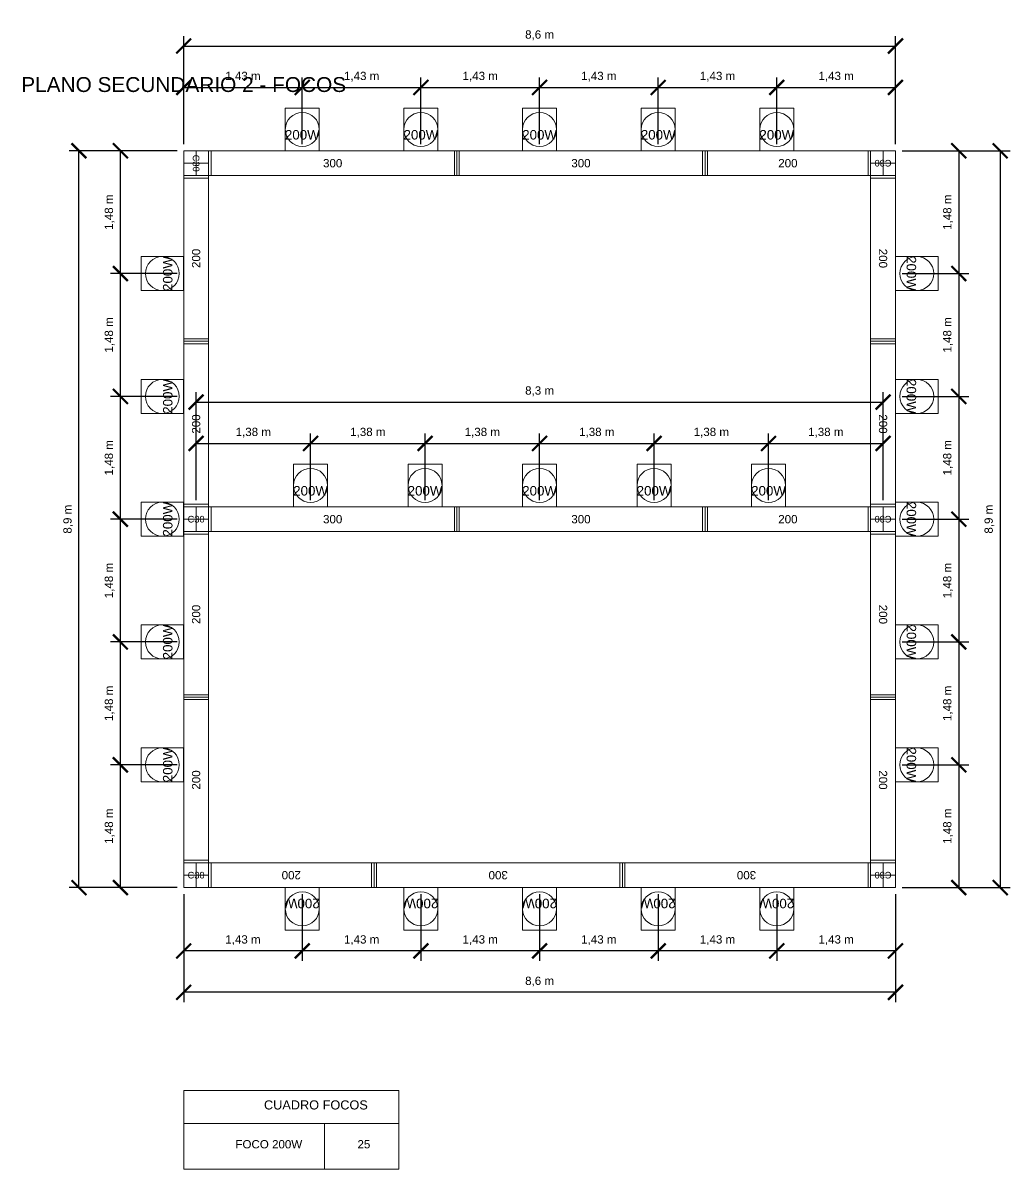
# Model space of a CAD drawing. Header units: metres. Extents: x 1125.8 to 1174.1, y 588 to 603.5.
# Drawn here: x 1150.3 to 1162.22, y 589.68 to 603.53 of the extents above; entities that cross this region are included whole.
import ezdxf
from ezdxf.enums import TextEntityAlignment as Align

# ---------------------------------------------------------------- set-up
doc = ezdxf.new("R2010")
doc.units = ezdxf.units.M
for name, color, linetype, lineweight in [('STD-06-TEXTOS', 7, 'Continuous', 9), ('STD-07-COTAS', 140, 'Continuous', 9), ('STD-12-TABLAS', 252, 'Continuous', 9), ('STD-15-TRUSS', 251, 'Continuous', 18), ('STD-16-FOCOS', 253, 'Continuous', 13)]:
    doc.layers.add(name, color=color, linetype=linetype, lineweight=lineweight)
doc.styles.add('STAND_ARIAL', font='arial.ttf')
doc.dimstyles.new('STAND_COTAS_ELEGANTE', dxfattribs={"dimtxt": 0.1, "dimasz": 0.18, "dimexe": 0.12, "dimexo": 0.08, "dimgap": 0.07, "dimtad": 1, "dimtxsty": 'STAND_ARIAL', "dimblk": 'ARCHTICK', "dimblk1": 'ARCHTICK', "dimblk2": 'ARCHTICK', "dimcen": 1, "dimclrd": 256, "dimclre": 256, "dimclrt": 256, "dimadec": 0, "dimazin": 0, "dimtfac": 1, "dimtmove": 0, "dimatfit": 3, "dimldrblk": 'CLOSED', "dimfxl": 1, "dimarcsym": 0})

# ---------------------------------------------------------------- blocks, each defined once
blk = doc.blocks.new('STAND_CUBO_30')
at = {"layer": 'STD-15-TRUSS'}
for p, q in [((0.15, 0.15), (-0.15, 0.15)), ((-0.15, 0.15), (-0.15, -0.15)), ((0, -0.15), (0, 0.15)), ((0.15, -0.15), (0.15, 0.15)), ((-0.15, 0), (0.15, 0)), ((-0.15, -0.15), (0.15, -0.15))]:
    blk.add_line(p, q, dxfattribs=at)
at = {"layer": 'STD-06-TEXTOS', "style": 'STAND_ARIAL'}
blk.add_text('C30', height=0.08, dxfattribs=at).set_placement((0, 0), align=Align.MIDDLE_CENTER)
blk = doc.blocks.new('STAND_TRUSS_300')
at = {"layer": 'STD-15-TRUSS'}
for p, q in [((3, 0.15), (0, 0.15)), ((0, 0.15), (0, -0.15)), ((0.03, -0.15), (0.03, 0.15)), ((2.97, -0.15), (2.97, 0.15)), ((3, -0.15), (3, 0.15)), ((0, -0.15), (3, -0.15))]:
    blk.add_line(p, q, dxfattribs=at)
at = {"layer": 'STD-06-TEXTOS', "style": 'STAND_ARIAL'}
blk.add_text('300', height=0.1, dxfattribs=at).set_placement((1.5, 0), align=Align.MIDDLE_CENTER)
blk = doc.blocks.new('STAND_TRUSS_200')
at = {"layer": 'STD-15-TRUSS'}
for p, q in [((2, 0.15), (0, 0.15)), ((0, 0.15), (0, -0.15)), ((0.03, -0.15), (0.03, 0.15)), ((1.97, -0.15), (1.97, 0.15)), ((2, -0.15), (2, 0.15)), ((0, -0.15), (2, -0.15))]:
    blk.add_line(p, q, dxfattribs=at)
at = {"layer": 'STD-06-TEXTOS', "style": 'STAND_ARIAL'}
blk.add_text('200', height=0.1, dxfattribs=at).set_placement((1, 0), align=Align.MIDDLE_CENTER)
blk = doc.blocks.new('STAND_FOCO')
at = {"layer": 'STD-16-FOCOS'}
for p, q in [((0.205, 0.2575), (-0.205, 0.2575)), ((-0.205, 0.2575), (-0.205, -0.2575)), ((0.205, -0.2575), (0.205, 0.2575)), ((-0.205, -0.2575), (0.205, -0.2575))]:
    blk.add_line(p, q, dxfattribs=at)
blk.add_circle((0, 0), 0.205, dxfattribs=at)
at = {"layer": 'STD-06-TEXTOS', "style": 'STAND_ARIAL'}
blk.add_attdef('POTENCIA', text='', height=0.115, dxfattribs=at).set_placement((0, -0.065), align=Align.MIDDLE_CENTER)
blk = doc.blocks.new('_ArchTick')
at = {"color": 0, "linetype": 'ByBlock', "const_width": 0.15}
blk.add_lwpolyline([(-0.5, -0.5), (0.5, 0.5)], dxfattribs=at)
blk = doc.blocks.new('*D63')
at = {"layer": 'Defpoints', "color": 0, "transparency": 16777216}
for p in [(1159.405, 593.081), (1160.839, 593.081), (1159.405, 592.316)]:
    blk.add_point(p, dxfattribs=at)
at = {"layer": 'STD-07-COTAS', "linetype": 'ByBlock', "lineweight": -2, "transparency": 16777216}
for p, q in [((1159.405, 593.001), (1159.405, 592.196)), ((1160.839, 593.001), (1160.839, 592.196)), ((1160.839, 592.316), (1159.405, 592.316))]:
    blk.add_line(p, q, dxfattribs=at)
at = {"layer": 'STD-07-COTAS', "lineweight": -2, "transparency": 16777216, "xscale": 0.18, "yscale": 0.18, "zscale": 0.18, "rotation": 180}
blk.add_blockref('_ArchTick', (1159.405, 592.316), dxfattribs=at)
at = {"layer": 'STD-07-COTAS', "lineweight": -2, "transparency": 16777216, "xscale": 0.18, "yscale": 0.18, "zscale": 0.18}
blk.add_blockref('_ArchTick', (1160.839, 592.316), dxfattribs=at)
at = {"layer": 'STD-07-COTAS', "transparency": 16777216, "insert": (1160.122, 592.446), "char_height": 0.1, "attachment_point": 5, "style": 'STAND_ARIAL'}
blk.add_mtext('1,43 m', dxfattribs=at)
blk = doc.blocks.new('_Closed')
at = {"color": 0, "linetype": 'ByBlock', "lineweight": -2}
for p, q in [((-1, 0.167), (0, 0)), ((-1, 0.167), (-1, -0.167)), ((0, 0), (-1, -0.167)), ((0, 0), (-1, 0))]:
    blk.add_line(p, q, dxfattribs=at)
blk = doc.blocks.new('*D64')
at = {"layer": 'Defpoints', "color": 0, "transparency": 16777216}
for p in [(1157.972, 593.081), (1159.405, 593.081), (1157.972, 592.316)]:
    blk.add_point(p, dxfattribs=at)
at = {"layer": 'STD-07-COTAS', "linetype": 'ByBlock', "lineweight": -2, "transparency": 16777216}
for p, q in [((1157.972, 593.001), (1157.972, 592.196)), ((1159.405, 593.001), (1159.405, 592.196)), ((1159.405, 592.316), (1157.972, 592.316))]:
    blk.add_line(p, q, dxfattribs=at)
at = {"layer": 'STD-07-COTAS', "lineweight": -2, "transparency": 16777216, "xscale": 0.18, "yscale": 0.18, "zscale": 0.18, "rotation": 180}
blk.add_blockref('_ArchTick', (1157.972, 592.316), dxfattribs=at)
at = {"layer": 'STD-07-COTAS', "lineweight": -2, "transparency": 16777216, "xscale": 0.18, "yscale": 0.18, "zscale": 0.18}
blk.add_blockref('_ArchTick', (1159.405, 592.316), dxfattribs=at)
at = {"layer": 'STD-07-COTAS', "transparency": 16777216, "insert": (1158.689, 592.446), "char_height": 0.1, "attachment_point": 5, "style": 'STAND_ARIAL'}
blk.add_mtext('1,43 m', dxfattribs=at)
blk = doc.blocks.new('*D65')
at = {"layer": 'Defpoints', "color": 0, "transparency": 16777216}
for p in [(1156.539, 593.081), (1157.972, 593.081), (1156.539, 592.316)]:
    blk.add_point(p, dxfattribs=at)
at = {"layer": 'STD-07-COTAS', "linetype": 'ByBlock', "lineweight": -2, "transparency": 16777216}
for p, q in [((1156.539, 593.001), (1156.539, 592.196)), ((1157.972, 593.001), (1157.972, 592.196)), ((1157.972, 592.316), (1156.539, 592.316))]:
    blk.add_line(p, q, dxfattribs=at)
at = {"layer": 'STD-07-COTAS', "lineweight": -2, "transparency": 16777216, "xscale": 0.18, "yscale": 0.18, "zscale": 0.18, "rotation": 180}
blk.add_blockref('_ArchTick', (1156.539, 592.316), dxfattribs=at)
at = {"layer": 'STD-07-COTAS', "lineweight": -2, "transparency": 16777216, "xscale": 0.18, "yscale": 0.18, "zscale": 0.18}
blk.add_blockref('_ArchTick', (1157.972, 592.316), dxfattribs=at)
at = {"layer": 'STD-07-COTAS', "transparency": 16777216, "insert": (1157.255, 592.446), "char_height": 0.1, "attachment_point": 5, "style": 'STAND_ARIAL'}
blk.add_mtext('1,43 m', dxfattribs=at)
blk = doc.blocks.new('*D66')
at = {"layer": 'Defpoints', "color": 0, "transparency": 16777216}
for p in [(1155.105, 593.081), (1156.539, 593.081), (1155.105, 592.316)]:
    blk.add_point(p, dxfattribs=at)
at = {"layer": 'STD-07-COTAS', "linetype": 'ByBlock', "lineweight": -2, "transparency": 16777216}
for p, q in [((1155.105, 593.001), (1155.105, 592.196)), ((1156.539, 593.001), (1156.539, 592.196)), ((1156.539, 592.316), (1155.105, 592.316))]:
    blk.add_line(p, q, dxfattribs=at)
at = {"layer": 'STD-07-COTAS', "lineweight": -2, "transparency": 16777216, "xscale": 0.18, "yscale": 0.18, "zscale": 0.18, "rotation": 180}
blk.add_blockref('_ArchTick', (1155.105, 592.316), dxfattribs=at)
at = {"layer": 'STD-07-COTAS', "lineweight": -2, "transparency": 16777216, "xscale": 0.18, "yscale": 0.18, "zscale": 0.18}
blk.add_blockref('_ArchTick', (1156.539, 592.316), dxfattribs=at)
at = {"layer": 'STD-07-COTAS', "transparency": 16777216, "insert": (1155.822, 592.446), "char_height": 0.1, "attachment_point": 5, "style": 'STAND_ARIAL'}
blk.add_mtext('1,43 m', dxfattribs=at)
blk = doc.blocks.new('*D67')
at = {"layer": 'Defpoints', "color": 0, "transparency": 16777216}
for p in [(1153.672, 593.081), (1155.105, 593.081), (1153.672, 592.316)]:
    blk.add_point(p, dxfattribs=at)
at = {"layer": 'STD-07-COTAS', "linetype": 'ByBlock', "lineweight": -2, "transparency": 16777216}
for p, q in [((1153.672, 593.001), (1153.672, 592.196)), ((1155.105, 593.001), (1155.105, 592.196)), ((1155.105, 592.316), (1153.672, 592.316))]:
    blk.add_line(p, q, dxfattribs=at)
at = {"layer": 'STD-07-COTAS', "lineweight": -2, "transparency": 16777216, "xscale": 0.18, "yscale": 0.18, "zscale": 0.18, "rotation": 180}
blk.add_blockref('_ArchTick', (1153.672, 592.316), dxfattribs=at)
at = {"layer": 'STD-07-COTAS', "lineweight": -2, "transparency": 16777216, "xscale": 0.18, "yscale": 0.18, "zscale": 0.18}
blk.add_blockref('_ArchTick', (1155.105, 592.316), dxfattribs=at)
at = {"layer": 'STD-07-COTAS', "transparency": 16777216, "insert": (1154.389, 592.446), "char_height": 0.1, "attachment_point": 5, "style": 'STAND_ARIAL'}
blk.add_mtext('1,43 m', dxfattribs=at)
blk = doc.blocks.new('*D68')
at = {"layer": 'Defpoints', "color": 0, "transparency": 16777216}
for p in [(1152.239, 593.081), (1153.672, 593.081), (1152.239, 592.316)]:
    blk.add_point(p, dxfattribs=at)
at = {"layer": 'STD-07-COTAS', "linetype": 'ByBlock', "lineweight": -2, "transparency": 16777216}
for p, q in [((1152.239, 593.001), (1152.239, 592.196)), ((1153.672, 593.001), (1153.672, 592.196)), ((1153.672, 592.316), (1152.239, 592.316))]:
    blk.add_line(p, q, dxfattribs=at)
at = {"layer": 'STD-07-COTAS', "lineweight": -2, "transparency": 16777216, "xscale": 0.18, "yscale": 0.18, "zscale": 0.18, "rotation": 180}
blk.add_blockref('_ArchTick', (1152.239, 592.316), dxfattribs=at)
at = {"layer": 'STD-07-COTAS', "lineweight": -2, "transparency": 16777216, "xscale": 0.18, "yscale": 0.18, "zscale": 0.18}
blk.add_blockref('_ArchTick', (1153.672, 592.316), dxfattribs=at)
at = {"layer": 'STD-07-COTAS', "transparency": 16777216, "insert": (1152.955, 592.446), "char_height": 0.1, "attachment_point": 5, "style": 'STAND_ARIAL'}
blk.add_mtext('1,43 m', dxfattribs=at)
blk = doc.blocks.new('*D69')
at = {"layer": 'Defpoints', "color": 0, "transparency": 16777216}
for p in [(1152.239, 593.081), (1160.839, 593.081), (1152.239, 591.816)]:
    blk.add_point(p, dxfattribs=at)
at = {"layer": 'STD-07-COTAS', "linetype": 'ByBlock', "lineweight": -2, "transparency": 16777216}
for p, q in [((1152.239, 593.001), (1152.239, 591.696)), ((1160.839, 593.001), (1160.839, 591.696)), ((1160.839, 591.816), (1152.239, 591.816))]:
    blk.add_line(p, q, dxfattribs=at)
at = {"layer": 'STD-07-COTAS', "lineweight": -2, "transparency": 16777216, "xscale": 0.18, "yscale": 0.18, "zscale": 0.18, "rotation": 180}
blk.add_blockref('_ArchTick', (1152.239, 591.816), dxfattribs=at)
at = {"layer": 'STD-07-COTAS', "lineweight": -2, "transparency": 16777216, "xscale": 0.18, "yscale": 0.18, "zscale": 0.18}
blk.add_blockref('_ArchTick', (1160.839, 591.816), dxfattribs=at)
at = {"layer": 'STD-07-COTAS', "transparency": 16777216, "insert": (1156.539, 591.946), "char_height": 0.1, "attachment_point": 5, "style": 'STAND_ARIAL'}
blk.add_mtext('8,6 m', dxfattribs=at)
blk = doc.blocks.new('*D70')
at = {"layer": 'Defpoints', "color": 0, "transparency": 16777216}
for p in [(1151.474, 594.564), (1152.239, 594.564), (1152.239, 593.081)]:
    blk.add_point(p, dxfattribs=at)
at = {"layer": 'STD-07-COTAS', "linetype": 'ByBlock', "lineweight": -2, "transparency": 16777216}
for p, q in [((1152.159, 594.564), (1151.354, 594.564)), ((1151.474, 593.081), (1151.474, 594.564)), ((1152.159, 593.081), (1151.354, 593.081))]:
    blk.add_line(p, q, dxfattribs=at)
at = {"layer": 'STD-07-COTAS', "lineweight": -2, "transparency": 16777216, "xscale": 0.18, "yscale": 0.18, "zscale": 0.18}
for p, rotation in [((1151.474, 594.564), 90), ((1151.474, 593.081), 270)]:
    blk.add_blockref('_ArchTick', p, dxfattribs=dict(at, rotation=rotation))
at = {"layer": 'STD-07-COTAS', "transparency": 16777216, "insert": (1151.344, 593.823), "char_height": 0.1, "attachment_point": 5, "rotation": 90, "style": 'STAND_ARIAL'}
blk.add_mtext('1,48 m', dxfattribs=at)
blk = doc.blocks.new('*D71')
at = {"layer": 'Defpoints', "color": 0, "transparency": 16777216}
for p in [(1151.474, 596.048), (1152.239, 596.048), (1152.239, 594.564)]:
    blk.add_point(p, dxfattribs=at)
at = {"layer": 'STD-07-COTAS', "linetype": 'ByBlock', "lineweight": -2, "transparency": 16777216}
for p, q in [((1152.159, 596.048), (1151.354, 596.048)), ((1151.474, 594.564), (1151.474, 596.048)), ((1152.159, 594.564), (1151.354, 594.564))]:
    blk.add_line(p, q, dxfattribs=at)
at = {"layer": 'STD-07-COTAS', "lineweight": -2, "transparency": 16777216, "xscale": 0.18, "yscale": 0.18, "zscale": 0.18}
for p, rotation in [((1151.474, 596.048), 90), ((1151.474, 594.564), 270)]:
    blk.add_blockref('_ArchTick', p, dxfattribs=dict(at, rotation=rotation))
at = {"layer": 'STD-07-COTAS', "transparency": 16777216, "insert": (1151.344, 595.306), "char_height": 0.1, "attachment_point": 5, "rotation": 90, "style": 'STAND_ARIAL'}
blk.add_mtext('1,48 m', dxfattribs=at)
blk = doc.blocks.new('*D72')
at = {"layer": 'Defpoints', "color": 0, "transparency": 16777216}
for p in [(1151.474, 597.531), (1152.239, 597.531), (1152.239, 596.048)]:
    blk.add_point(p, dxfattribs=at)
at = {"layer": 'STD-07-COTAS', "linetype": 'ByBlock', "lineweight": -2, "transparency": 16777216}
for p, q in [((1152.159, 597.531), (1151.354, 597.531)), ((1151.474, 596.048), (1151.474, 597.531)), ((1152.159, 596.048), (1151.354, 596.048))]:
    blk.add_line(p, q, dxfattribs=at)
at = {"layer": 'STD-07-COTAS', "lineweight": -2, "transparency": 16777216, "xscale": 0.18, "yscale": 0.18, "zscale": 0.18}
for p, rotation in [((1151.474, 597.531), 90), ((1151.474, 596.048), 270)]:
    blk.add_blockref('_ArchTick', p, dxfattribs=dict(at, rotation=rotation))
at = {"layer": 'STD-07-COTAS', "transparency": 16777216, "insert": (1151.344, 596.789), "char_height": 0.1, "attachment_point": 5, "rotation": 90, "style": 'STAND_ARIAL'}
blk.add_mtext('1,48 m', dxfattribs=at)
blk = doc.blocks.new('*D73')
at = {"layer": 'Defpoints', "color": 0, "transparency": 16777216}
for p in [(1151.474, 599.014), (1152.239, 599.014), (1152.239, 597.531)]:
    blk.add_point(p, dxfattribs=at)
at = {"layer": 'STD-07-COTAS', "linetype": 'ByBlock', "lineweight": -2, "transparency": 16777216}
for p, q in [((1152.159, 599.014), (1151.354, 599.014)), ((1151.474, 597.531), (1151.474, 599.014)), ((1152.159, 597.531), (1151.354, 597.531))]:
    blk.add_line(p, q, dxfattribs=at)
at = {"layer": 'STD-07-COTAS', "lineweight": -2, "transparency": 16777216, "xscale": 0.18, "yscale": 0.18, "zscale": 0.18}
for p, rotation in [((1151.474, 599.014), 90), ((1151.474, 597.531), 270)]:
    blk.add_blockref('_ArchTick', p, dxfattribs=dict(at, rotation=rotation))
at = {"layer": 'STD-07-COTAS', "transparency": 16777216, "insert": (1151.344, 598.273), "char_height": 0.1, "attachment_point": 5, "rotation": 90, "style": 'STAND_ARIAL'}
blk.add_mtext('1,48 m', dxfattribs=at)
blk = doc.blocks.new('*D74')
at = {"layer": 'Defpoints', "color": 0, "transparency": 16777216}
for p in [(1151.474, 600.498), (1152.239, 600.498), (1152.239, 599.014)]:
    blk.add_point(p, dxfattribs=at)
at = {"layer": 'STD-07-COTAS', "linetype": 'ByBlock', "lineweight": -2, "transparency": 16777216}
for p, q in [((1152.159, 600.498), (1151.354, 600.498)), ((1151.474, 599.014), (1151.474, 600.498)), ((1152.159, 599.014), (1151.354, 599.014))]:
    blk.add_line(p, q, dxfattribs=at)
at = {"layer": 'STD-07-COTAS', "lineweight": -2, "transparency": 16777216, "xscale": 0.18, "yscale": 0.18, "zscale": 0.18}
for p, rotation in [((1151.474, 600.498), 90), ((1151.474, 599.014), 270)]:
    blk.add_blockref('_ArchTick', p, dxfattribs=dict(at, rotation=rotation))
at = {"layer": 'STD-07-COTAS', "transparency": 16777216, "insert": (1151.344, 599.756), "char_height": 0.1, "attachment_point": 5, "rotation": 90, "style": 'STAND_ARIAL'}
blk.add_mtext('1,48 m', dxfattribs=at)
blk = doc.blocks.new('*D75')
at = {"layer": 'Defpoints', "color": 0, "transparency": 16777216}
for p in [(1151.474, 601.981), (1152.239, 601.981), (1152.239, 600.498)]:
    blk.add_point(p, dxfattribs=at)
at = {"layer": 'STD-07-COTAS', "linetype": 'ByBlock', "lineweight": -2, "transparency": 16777216}
for p, q in [((1152.159, 601.981), (1151.354, 601.981)), ((1151.474, 600.498), (1151.474, 601.981)), ((1152.159, 600.498), (1151.354, 600.498))]:
    blk.add_line(p, q, dxfattribs=at)
at = {"layer": 'STD-07-COTAS', "lineweight": -2, "transparency": 16777216, "xscale": 0.18, "yscale": 0.18, "zscale": 0.18}
for p, rotation in [((1151.474, 601.981), 90), ((1151.474, 600.498), 270)]:
    blk.add_blockref('_ArchTick', p, dxfattribs=dict(at, rotation=rotation))
at = {"layer": 'STD-07-COTAS', "transparency": 16777216, "insert": (1151.344, 601.239), "char_height": 0.1, "attachment_point": 5, "rotation": 90, "style": 'STAND_ARIAL'}
blk.add_mtext('1,48 m', dxfattribs=at)
blk = doc.blocks.new('*D76')
at = {"layer": 'Defpoints', "color": 0, "transparency": 16777216}
for p in [(1150.974, 601.981), (1152.239, 601.981), (1152.239, 593.081)]:
    blk.add_point(p, dxfattribs=at)
at = {"layer": 'STD-07-COTAS', "linetype": 'ByBlock', "lineweight": -2, "transparency": 16777216}
for p, q in [((1152.159, 601.981), (1150.854, 601.981)), ((1150.974, 593.081), (1150.974, 601.981)), ((1152.159, 593.081), (1150.854, 593.081))]:
    blk.add_line(p, q, dxfattribs=at)
at = {"layer": 'STD-07-COTAS', "lineweight": -2, "transparency": 16777216, "xscale": 0.18, "yscale": 0.18, "zscale": 0.18}
for p, rotation in [((1150.974, 601.981), 90), ((1150.974, 593.081), 270)]:
    blk.add_blockref('_ArchTick', p, dxfattribs=dict(at, rotation=rotation))
at = {"layer": 'STD-07-COTAS', "transparency": 16777216, "insert": (1150.844, 597.531), "char_height": 0.1, "attachment_point": 5, "rotation": 90, "style": 'STAND_ARIAL'}
blk.add_mtext('8,9 m', dxfattribs=at)
blk = doc.blocks.new('*D77')
at = {"layer": 'Defpoints', "color": 0, "transparency": 16777216}
for p in [(1153.672, 602.746), (1152.239, 601.981), (1153.672, 601.981)]:
    blk.add_point(p, dxfattribs=at)
at = {"layer": 'STD-07-COTAS', "linetype": 'ByBlock', "lineweight": -2, "transparency": 16777216}
for p, q in [((1152.239, 602.061), (1152.239, 602.866)), ((1153.672, 602.061), (1153.672, 602.866)), ((1152.239, 602.746), (1153.672, 602.746))]:
    blk.add_line(p, q, dxfattribs=at)
at = {"layer": 'STD-07-COTAS', "lineweight": -2, "transparency": 16777216, "xscale": 0.18, "yscale": 0.18, "zscale": 0.18, "rotation": 180}
blk.add_blockref('_ArchTick', (1152.239, 602.746), dxfattribs=at)
at = {"layer": 'STD-07-COTAS', "lineweight": -2, "transparency": 16777216, "xscale": 0.18, "yscale": 0.18, "zscale": 0.18}
blk.add_blockref('_ArchTick', (1153.672, 602.746), dxfattribs=at)
at = {"layer": 'STD-07-COTAS', "transparency": 16777216, "insert": (1152.955, 602.876), "char_height": 0.1, "attachment_point": 5, "style": 'STAND_ARIAL'}
blk.add_mtext('1,43 m', dxfattribs=at)
blk = doc.blocks.new('*D78')
at = {"layer": 'Defpoints', "color": 0, "transparency": 16777216}
for p in [(1155.105, 602.746), (1153.672, 601.981), (1155.105, 601.981)]:
    blk.add_point(p, dxfattribs=at)
at = {"layer": 'STD-07-COTAS', "linetype": 'ByBlock', "lineweight": -2, "transparency": 16777216}
for p, q in [((1153.672, 602.061), (1153.672, 602.866)), ((1155.105, 602.061), (1155.105, 602.866)), ((1153.672, 602.746), (1155.105, 602.746))]:
    blk.add_line(p, q, dxfattribs=at)
at = {"layer": 'STD-07-COTAS', "lineweight": -2, "transparency": 16777216, "xscale": 0.18, "yscale": 0.18, "zscale": 0.18, "rotation": 180}
blk.add_blockref('_ArchTick', (1153.672, 602.746), dxfattribs=at)
at = {"layer": 'STD-07-COTAS', "lineweight": -2, "transparency": 16777216, "xscale": 0.18, "yscale": 0.18, "zscale": 0.18}
blk.add_blockref('_ArchTick', (1155.105, 602.746), dxfattribs=at)
at = {"layer": 'STD-07-COTAS', "transparency": 16777216, "insert": (1154.389, 602.876), "char_height": 0.1, "attachment_point": 5, "style": 'STAND_ARIAL'}
blk.add_mtext('1,43 m', dxfattribs=at)
blk = doc.blocks.new('*D79')
at = {"layer": 'Defpoints', "color": 0, "transparency": 16777216}
for p in [(1156.539, 602.746), (1155.105, 601.981), (1156.539, 601.981)]:
    blk.add_point(p, dxfattribs=at)
at = {"layer": 'STD-07-COTAS', "linetype": 'ByBlock', "lineweight": -2, "transparency": 16777216}
for p, q in [((1155.105, 602.061), (1155.105, 602.866)), ((1156.539, 602.061), (1156.539, 602.866)), ((1155.105, 602.746), (1156.539, 602.746))]:
    blk.add_line(p, q, dxfattribs=at)
at = {"layer": 'STD-07-COTAS', "lineweight": -2, "transparency": 16777216, "xscale": 0.18, "yscale": 0.18, "zscale": 0.18, "rotation": 180}
blk.add_blockref('_ArchTick', (1155.105, 602.746), dxfattribs=at)
at = {"layer": 'STD-07-COTAS', "lineweight": -2, "transparency": 16777216, "xscale": 0.18, "yscale": 0.18, "zscale": 0.18}
blk.add_blockref('_ArchTick', (1156.539, 602.746), dxfattribs=at)
at = {"layer": 'STD-07-COTAS', "transparency": 16777216, "insert": (1155.822, 602.876), "char_height": 0.1, "attachment_point": 5, "style": 'STAND_ARIAL'}
blk.add_mtext('1,43 m', dxfattribs=at)
blk = doc.blocks.new('*D80')
at = {"layer": 'Defpoints', "color": 0, "transparency": 16777216}
for p in [(1157.972, 602.746), (1156.539, 601.981), (1157.972, 601.981)]:
    blk.add_point(p, dxfattribs=at)
at = {"layer": 'STD-07-COTAS', "linetype": 'ByBlock', "lineweight": -2, "transparency": 16777216}
for p, q in [((1156.539, 602.061), (1156.539, 602.866)), ((1157.972, 602.061), (1157.972, 602.866)), ((1156.539, 602.746), (1157.972, 602.746))]:
    blk.add_line(p, q, dxfattribs=at)
at = {"layer": 'STD-07-COTAS', "lineweight": -2, "transparency": 16777216, "xscale": 0.18, "yscale": 0.18, "zscale": 0.18, "rotation": 180}
blk.add_blockref('_ArchTick', (1156.539, 602.746), dxfattribs=at)
at = {"layer": 'STD-07-COTAS', "lineweight": -2, "transparency": 16777216, "xscale": 0.18, "yscale": 0.18, "zscale": 0.18}
blk.add_blockref('_ArchTick', (1157.972, 602.746), dxfattribs=at)
at = {"layer": 'STD-07-COTAS', "transparency": 16777216, "insert": (1157.255, 602.876), "char_height": 0.1, "attachment_point": 5, "style": 'STAND_ARIAL'}
blk.add_mtext('1,43 m', dxfattribs=at)
blk = doc.blocks.new('*D81')
at = {"layer": 'Defpoints', "color": 0, "transparency": 16777216}
for p in [(1159.405, 602.746), (1157.972, 601.981), (1159.405, 601.981)]:
    blk.add_point(p, dxfattribs=at)
at = {"layer": 'STD-07-COTAS', "linetype": 'ByBlock', "lineweight": -2, "transparency": 16777216}
for p, q in [((1157.972, 602.061), (1157.972, 602.866)), ((1159.405, 602.061), (1159.405, 602.866)), ((1157.972, 602.746), (1159.405, 602.746))]:
    blk.add_line(p, q, dxfattribs=at)
at = {"layer": 'STD-07-COTAS', "lineweight": -2, "transparency": 16777216, "xscale": 0.18, "yscale": 0.18, "zscale": 0.18, "rotation": 180}
blk.add_blockref('_ArchTick', (1157.972, 602.746), dxfattribs=at)
at = {"layer": 'STD-07-COTAS', "lineweight": -2, "transparency": 16777216, "xscale": 0.18, "yscale": 0.18, "zscale": 0.18}
blk.add_blockref('_ArchTick', (1159.405, 602.746), dxfattribs=at)
at = {"layer": 'STD-07-COTAS', "transparency": 16777216, "insert": (1158.689, 602.876), "char_height": 0.1, "attachment_point": 5, "style": 'STAND_ARIAL'}
blk.add_mtext('1,43 m', dxfattribs=at)
blk = doc.blocks.new('*D82')
at = {"layer": 'Defpoints', "color": 0, "transparency": 16777216}
for p in [(1160.839, 602.746), (1159.405, 601.981), (1160.839, 601.981)]:
    blk.add_point(p, dxfattribs=at)
at = {"layer": 'STD-07-COTAS', "linetype": 'ByBlock', "lineweight": -2, "transparency": 16777216}
for p, q in [((1159.405, 602.061), (1159.405, 602.866)), ((1160.839, 602.061), (1160.839, 602.866)), ((1159.405, 602.746), (1160.839, 602.746))]:
    blk.add_line(p, q, dxfattribs=at)
at = {"layer": 'STD-07-COTAS', "lineweight": -2, "transparency": 16777216, "xscale": 0.18, "yscale": 0.18, "zscale": 0.18, "rotation": 180}
blk.add_blockref('_ArchTick', (1159.405, 602.746), dxfattribs=at)
at = {"layer": 'STD-07-COTAS', "lineweight": -2, "transparency": 16777216, "xscale": 0.18, "yscale": 0.18, "zscale": 0.18}
blk.add_blockref('_ArchTick', (1160.839, 602.746), dxfattribs=at)
at = {"layer": 'STD-07-COTAS', "transparency": 16777216, "insert": (1160.122, 602.876), "char_height": 0.1, "attachment_point": 5, "style": 'STAND_ARIAL'}
blk.add_mtext('1,43 m', dxfattribs=at)
blk = doc.blocks.new('*D83')
at = {"layer": 'Defpoints', "color": 0, "transparency": 16777216}
for p in [(1160.839, 603.246), (1152.239, 601.981), (1160.839, 601.981)]:
    blk.add_point(p, dxfattribs=at)
at = {"layer": 'STD-07-COTAS', "linetype": 'ByBlock', "lineweight": -2, "transparency": 16777216}
for p, q in [((1152.239, 602.061), (1152.239, 603.366)), ((1160.839, 602.061), (1160.839, 603.366)), ((1152.239, 603.246), (1160.839, 603.246))]:
    blk.add_line(p, q, dxfattribs=at)
at = {"layer": 'STD-07-COTAS', "lineweight": -2, "transparency": 16777216, "xscale": 0.18, "yscale": 0.18, "zscale": 0.18, "rotation": 180}
blk.add_blockref('_ArchTick', (1152.239, 603.246), dxfattribs=at)
at = {"layer": 'STD-07-COTAS', "lineweight": -2, "transparency": 16777216, "xscale": 0.18, "yscale": 0.18, "zscale": 0.18}
blk.add_blockref('_ArchTick', (1160.839, 603.246), dxfattribs=at)
at = {"layer": 'STD-07-COTAS', "transparency": 16777216, "insert": (1156.539, 603.376), "char_height": 0.1, "attachment_point": 5, "style": 'STAND_ARIAL'}
blk.add_mtext('8,6 m', dxfattribs=at)
blk = doc.blocks.new('*D84')
at = {"layer": 'Defpoints', "color": 0, "transparency": 16777216}
for p in [(1160.839, 601.981), (1160.839, 600.498), (1161.604, 600.498)]:
    blk.add_point(p, dxfattribs=at)
at = {"layer": 'STD-07-COTAS', "linetype": 'ByBlock', "lineweight": -2, "transparency": 16777216}
for p, q in [((1160.919, 601.981), (1161.724, 601.981)), ((1161.604, 601.981), (1161.604, 600.498)), ((1160.919, 600.498), (1161.724, 600.498))]:
    blk.add_line(p, q, dxfattribs=at)
at = {"layer": 'STD-07-COTAS', "lineweight": -2, "transparency": 16777216, "xscale": 0.18, "yscale": 0.18, "zscale": 0.18}
for p, rotation in [((1161.604, 601.981), 90), ((1161.604, 600.498), 270)]:
    blk.add_blockref('_ArchTick', p, dxfattribs=dict(at, rotation=rotation))
at = {"layer": 'STD-07-COTAS', "transparency": 16777216, "insert": (1161.474, 601.239), "char_height": 0.1, "attachment_point": 5, "rotation": 90, "style": 'STAND_ARIAL'}
blk.add_mtext('1,48 m', dxfattribs=at)
blk = doc.blocks.new('*D85')
at = {"layer": 'Defpoints', "color": 0, "transparency": 16777216}
for p in [(1160.839, 600.498), (1160.839, 599.014), (1161.604, 599.014)]:
    blk.add_point(p, dxfattribs=at)
at = {"layer": 'STD-07-COTAS', "linetype": 'ByBlock', "lineweight": -2, "transparency": 16777216}
for p, q in [((1160.919, 600.498), (1161.724, 600.498)), ((1161.604, 600.498), (1161.604, 599.014)), ((1160.919, 599.014), (1161.724, 599.014))]:
    blk.add_line(p, q, dxfattribs=at)
at = {"layer": 'STD-07-COTAS', "lineweight": -2, "transparency": 16777216, "xscale": 0.18, "yscale": 0.18, "zscale": 0.18}
for p, rotation in [((1161.604, 600.498), 90), ((1161.604, 599.014), 270)]:
    blk.add_blockref('_ArchTick', p, dxfattribs=dict(at, rotation=rotation))
at = {"layer": 'STD-07-COTAS', "transparency": 16777216, "insert": (1161.474, 599.756), "char_height": 0.1, "attachment_point": 5, "rotation": 90, "style": 'STAND_ARIAL'}
blk.add_mtext('1,48 m', dxfattribs=at)
blk = doc.blocks.new('*D86')
at = {"layer": 'Defpoints', "color": 0, "transparency": 16777216}
for p in [(1160.839, 599.014), (1160.839, 597.531), (1161.604, 597.531)]:
    blk.add_point(p, dxfattribs=at)
at = {"layer": 'STD-07-COTAS', "linetype": 'ByBlock', "lineweight": -2, "transparency": 16777216}
for p, q in [((1160.919, 599.014), (1161.724, 599.014)), ((1161.604, 599.014), (1161.604, 597.531)), ((1160.919, 597.531), (1161.724, 597.531))]:
    blk.add_line(p, q, dxfattribs=at)
at = {"layer": 'STD-07-COTAS', "lineweight": -2, "transparency": 16777216, "xscale": 0.18, "yscale": 0.18, "zscale": 0.18}
for p, rotation in [((1161.604, 599.014), 90), ((1161.604, 597.531), 270)]:
    blk.add_blockref('_ArchTick', p, dxfattribs=dict(at, rotation=rotation))
at = {"layer": 'STD-07-COTAS', "transparency": 16777216, "insert": (1161.474, 598.273), "char_height": 0.1, "attachment_point": 5, "rotation": 90, "style": 'STAND_ARIAL'}
blk.add_mtext('1,48 m', dxfattribs=at)
blk = doc.blocks.new('*D87')
at = {"layer": 'Defpoints', "color": 0, "transparency": 16777216}
for p in [(1160.839, 597.531), (1160.839, 596.048), (1161.604, 596.048)]:
    blk.add_point(p, dxfattribs=at)
at = {"layer": 'STD-07-COTAS', "linetype": 'ByBlock', "lineweight": -2, "transparency": 16777216}
for p, q in [((1160.919, 597.531), (1161.724, 597.531)), ((1161.604, 597.531), (1161.604, 596.048)), ((1160.919, 596.048), (1161.724, 596.048))]:
    blk.add_line(p, q, dxfattribs=at)
at = {"layer": 'STD-07-COTAS', "lineweight": -2, "transparency": 16777216, "xscale": 0.18, "yscale": 0.18, "zscale": 0.18}
for p, rotation in [((1161.604, 597.531), 90), ((1161.604, 596.048), 270)]:
    blk.add_blockref('_ArchTick', p, dxfattribs=dict(at, rotation=rotation))
at = {"layer": 'STD-07-COTAS', "transparency": 16777216, "insert": (1161.474, 596.789), "char_height": 0.1, "attachment_point": 5, "rotation": 90, "style": 'STAND_ARIAL'}
blk.add_mtext('1,48 m', dxfattribs=at)
blk = doc.blocks.new('*D88')
at = {"layer": 'Defpoints', "color": 0, "transparency": 16777216}
for p in [(1160.839, 596.048), (1160.839, 594.564), (1161.604, 594.564)]:
    blk.add_point(p, dxfattribs=at)
at = {"layer": 'STD-07-COTAS', "linetype": 'ByBlock', "lineweight": -2, "transparency": 16777216}
for p, q in [((1160.919, 596.048), (1161.724, 596.048)), ((1161.604, 596.048), (1161.604, 594.564)), ((1160.919, 594.564), (1161.724, 594.564))]:
    blk.add_line(p, q, dxfattribs=at)
at = {"layer": 'STD-07-COTAS', "lineweight": -2, "transparency": 16777216, "xscale": 0.18, "yscale": 0.18, "zscale": 0.18}
for p, rotation in [((1161.604, 596.048), 90), ((1161.604, 594.564), 270)]:
    blk.add_blockref('_ArchTick', p, dxfattribs=dict(at, rotation=rotation))
at = {"layer": 'STD-07-COTAS', "transparency": 16777216, "insert": (1161.474, 595.306), "char_height": 0.1, "attachment_point": 5, "rotation": 90, "style": 'STAND_ARIAL'}
blk.add_mtext('1,48 m', dxfattribs=at)
blk = doc.blocks.new('*D89')
at = {"layer": 'Defpoints', "color": 0, "transparency": 16777216}
for p in [(1160.839, 594.564), (1160.839, 593.081), (1161.604, 593.081)]:
    blk.add_point(p, dxfattribs=at)
at = {"layer": 'STD-07-COTAS', "linetype": 'ByBlock', "lineweight": -2, "transparency": 16777216}
for p, q in [((1160.919, 594.564), (1161.724, 594.564)), ((1161.604, 594.564), (1161.604, 593.081)), ((1160.919, 593.081), (1161.724, 593.081))]:
    blk.add_line(p, q, dxfattribs=at)
at = {"layer": 'STD-07-COTAS', "lineweight": -2, "transparency": 16777216, "xscale": 0.18, "yscale": 0.18, "zscale": 0.18}
for p, rotation in [((1161.604, 594.564), 90), ((1161.604, 593.081), 270)]:
    blk.add_blockref('_ArchTick', p, dxfattribs=dict(at, rotation=rotation))
at = {"layer": 'STD-07-COTAS', "transparency": 16777216, "insert": (1161.474, 593.823), "char_height": 0.1, "attachment_point": 5, "rotation": 90, "style": 'STAND_ARIAL'}
blk.add_mtext('1,48 m', dxfattribs=at)
blk = doc.blocks.new('*D90')
at = {"layer": 'Defpoints', "color": 0, "transparency": 16777216}
for p in [(1160.839, 601.981), (1160.839, 593.081), (1162.104, 593.081)]:
    blk.add_point(p, dxfattribs=at)
at = {"layer": 'STD-07-COTAS', "linetype": 'ByBlock', "lineweight": -2, "transparency": 16777216}
for p, q in [((1160.919, 601.981), (1162.224, 601.981)), ((1162.104, 601.981), (1162.104, 593.081)), ((1160.919, 593.081), (1162.224, 593.081))]:
    blk.add_line(p, q, dxfattribs=at)
at = {"layer": 'STD-07-COTAS', "lineweight": -2, "transparency": 16777216, "xscale": 0.18, "yscale": 0.18, "zscale": 0.18}
for p, rotation in [((1162.104, 601.981), 90), ((1162.104, 593.081), 270)]:
    blk.add_blockref('_ArchTick', p, dxfattribs=dict(at, rotation=rotation))
at = {"layer": 'STD-07-COTAS', "transparency": 16777216, "insert": (1161.974, 597.531), "char_height": 0.1, "attachment_point": 5, "rotation": 90, "style": 'STAND_ARIAL'}
blk.add_mtext('8,9 m', dxfattribs=at)
blk = doc.blocks.new('*D91')
at = {"layer": 'Defpoints', "color": 0, "transparency": 16777216}
for p in [(1153.772, 598.446), (1152.389, 597.681), (1153.772, 597.681)]:
    blk.add_point(p, dxfattribs=at)
at = {"layer": 'STD-07-COTAS', "linetype": 'ByBlock', "lineweight": -2, "transparency": 16777216}
for p, q in [((1152.389, 597.761), (1152.389, 598.566)), ((1153.772, 597.761), (1153.772, 598.566)), ((1152.389, 598.446), (1153.772, 598.446))]:
    blk.add_line(p, q, dxfattribs=at)
at = {"layer": 'STD-07-COTAS', "lineweight": -2, "transparency": 16777216, "xscale": 0.18, "yscale": 0.18, "zscale": 0.18, "rotation": 180}
blk.add_blockref('_ArchTick', (1152.389, 598.446), dxfattribs=at)
at = {"layer": 'STD-07-COTAS', "lineweight": -2, "transparency": 16777216, "xscale": 0.18, "yscale": 0.18, "zscale": 0.18}
blk.add_blockref('_ArchTick', (1153.772, 598.446), dxfattribs=at)
at = {"layer": 'STD-07-COTAS', "transparency": 16777216, "insert": (1153.08, 598.576), "char_height": 0.1, "attachment_point": 5, "style": 'STAND_ARIAL'}
blk.add_mtext('1,38 m', dxfattribs=at)
blk = doc.blocks.new('*D92')
at = {"layer": 'Defpoints', "color": 0, "transparency": 16777216}
for p in [(1155.155, 598.446), (1153.772, 597.681), (1155.155, 597.681)]:
    blk.add_point(p, dxfattribs=at)
at = {"layer": 'STD-07-COTAS', "linetype": 'ByBlock', "lineweight": -2, "transparency": 16777216}
for p, q in [((1153.772, 597.761), (1153.772, 598.566)), ((1155.155, 597.761), (1155.155, 598.566)), ((1153.772, 598.446), (1155.155, 598.446))]:
    blk.add_line(p, q, dxfattribs=at)
at = {"layer": 'STD-07-COTAS', "lineweight": -2, "transparency": 16777216, "xscale": 0.18, "yscale": 0.18, "zscale": 0.18, "rotation": 180}
blk.add_blockref('_ArchTick', (1153.772, 598.446), dxfattribs=at)
at = {"layer": 'STD-07-COTAS', "lineweight": -2, "transparency": 16777216, "xscale": 0.18, "yscale": 0.18, "zscale": 0.18}
blk.add_blockref('_ArchTick', (1155.155, 598.446), dxfattribs=at)
at = {"layer": 'STD-07-COTAS', "transparency": 16777216, "insert": (1154.464, 598.576), "char_height": 0.1, "attachment_point": 5, "style": 'STAND_ARIAL'}
blk.add_mtext('1,38 m', dxfattribs=at)
blk = doc.blocks.new('*D93')
at = {"layer": 'Defpoints', "color": 0, "transparency": 16777216}
for p in [(1156.539, 598.446), (1155.155, 597.681), (1156.539, 597.681)]:
    blk.add_point(p, dxfattribs=at)
at = {"layer": 'STD-07-COTAS', "linetype": 'ByBlock', "lineweight": -2, "transparency": 16777216}
for p, q in [((1155.155, 597.761), (1155.155, 598.566)), ((1156.539, 597.761), (1156.539, 598.566)), ((1155.155, 598.446), (1156.539, 598.446))]:
    blk.add_line(p, q, dxfattribs=at)
at = {"layer": 'STD-07-COTAS', "lineweight": -2, "transparency": 16777216, "xscale": 0.18, "yscale": 0.18, "zscale": 0.18, "rotation": 180}
blk.add_blockref('_ArchTick', (1155.155, 598.446), dxfattribs=at)
at = {"layer": 'STD-07-COTAS', "lineweight": -2, "transparency": 16777216, "xscale": 0.18, "yscale": 0.18, "zscale": 0.18}
blk.add_blockref('_ArchTick', (1156.539, 598.446), dxfattribs=at)
at = {"layer": 'STD-07-COTAS', "transparency": 16777216, "insert": (1155.847, 598.576), "char_height": 0.1, "attachment_point": 5, "style": 'STAND_ARIAL'}
blk.add_mtext('1,38 m', dxfattribs=at)
blk = doc.blocks.new('*D94')
at = {"layer": 'Defpoints', "color": 0, "transparency": 16777216}
for p in [(1157.922, 598.446), (1156.539, 597.681), (1157.922, 597.681)]:
    blk.add_point(p, dxfattribs=at)
at = {"layer": 'STD-07-COTAS', "linetype": 'ByBlock', "lineweight": -2, "transparency": 16777216}
for p, q in [((1156.539, 597.761), (1156.539, 598.566)), ((1157.922, 597.761), (1157.922, 598.566)), ((1156.539, 598.446), (1157.922, 598.446))]:
    blk.add_line(p, q, dxfattribs=at)
at = {"layer": 'STD-07-COTAS', "lineweight": -2, "transparency": 16777216, "xscale": 0.18, "yscale": 0.18, "zscale": 0.18, "rotation": 180}
blk.add_blockref('_ArchTick', (1156.539, 598.446), dxfattribs=at)
at = {"layer": 'STD-07-COTAS', "lineweight": -2, "transparency": 16777216, "xscale": 0.18, "yscale": 0.18, "zscale": 0.18}
blk.add_blockref('_ArchTick', (1157.922, 598.446), dxfattribs=at)
at = {"layer": 'STD-07-COTAS', "transparency": 16777216, "insert": (1157.23, 598.576), "char_height": 0.1, "attachment_point": 5, "style": 'STAND_ARIAL'}
blk.add_mtext('1,38 m', dxfattribs=at)
blk = doc.blocks.new('*D95')
at = {"layer": 'Defpoints', "color": 0, "transparency": 16777216}
for p in [(1159.305, 598.446), (1157.922, 597.681), (1159.305, 597.681)]:
    blk.add_point(p, dxfattribs=at)
at = {"layer": 'STD-07-COTAS', "linetype": 'ByBlock', "lineweight": -2, "transparency": 16777216}
for p, q in [((1157.922, 597.761), (1157.922, 598.566)), ((1159.305, 597.761), (1159.305, 598.566)), ((1157.922, 598.446), (1159.305, 598.446))]:
    blk.add_line(p, q, dxfattribs=at)
at = {"layer": 'STD-07-COTAS', "lineweight": -2, "transparency": 16777216, "xscale": 0.18, "yscale": 0.18, "zscale": 0.18, "rotation": 180}
blk.add_blockref('_ArchTick', (1157.922, 598.446), dxfattribs=at)
at = {"layer": 'STD-07-COTAS', "lineweight": -2, "transparency": 16777216, "xscale": 0.18, "yscale": 0.18, "zscale": 0.18}
blk.add_blockref('_ArchTick', (1159.305, 598.446), dxfattribs=at)
at = {"layer": 'STD-07-COTAS', "transparency": 16777216, "insert": (1158.614, 598.576), "char_height": 0.1, "attachment_point": 5, "style": 'STAND_ARIAL'}
blk.add_mtext('1,38 m', dxfattribs=at)
blk = doc.blocks.new('*D96')
at = {"layer": 'Defpoints', "color": 0, "transparency": 16777216}
for p in [(1160.689, 598.446), (1159.305, 597.681), (1160.689, 597.681)]:
    blk.add_point(p, dxfattribs=at)
at = {"layer": 'STD-07-COTAS', "linetype": 'ByBlock', "lineweight": -2, "transparency": 16777216}
for p, q in [((1159.305, 597.761), (1159.305, 598.566)), ((1160.689, 597.761), (1160.689, 598.566)), ((1159.305, 598.446), (1160.689, 598.446))]:
    blk.add_line(p, q, dxfattribs=at)
at = {"layer": 'STD-07-COTAS', "lineweight": -2, "transparency": 16777216, "xscale": 0.18, "yscale": 0.18, "zscale": 0.18, "rotation": 180}
blk.add_blockref('_ArchTick', (1159.305, 598.446), dxfattribs=at)
at = {"layer": 'STD-07-COTAS', "lineweight": -2, "transparency": 16777216, "xscale": 0.18, "yscale": 0.18, "zscale": 0.18}
blk.add_blockref('_ArchTick', (1160.689, 598.446), dxfattribs=at)
at = {"layer": 'STD-07-COTAS', "transparency": 16777216, "insert": (1159.997, 598.576), "char_height": 0.1, "attachment_point": 5, "style": 'STAND_ARIAL'}
blk.add_mtext('1,38 m', dxfattribs=at)
blk = doc.blocks.new('*D97')
at = {"layer": 'Defpoints', "color": 0, "transparency": 16777216}
for p in [(1160.689, 598.946), (1152.389, 597.681), (1160.689, 597.681)]:
    blk.add_point(p, dxfattribs=at)
at = {"layer": 'STD-07-COTAS', "linetype": 'ByBlock', "lineweight": -2, "transparency": 16777216}
for p, q in [((1152.389, 597.761), (1152.389, 599.066)), ((1160.689, 597.761), (1160.689, 599.066)), ((1152.389, 598.946), (1160.689, 598.946))]:
    blk.add_line(p, q, dxfattribs=at)
at = {"layer": 'STD-07-COTAS', "lineweight": -2, "transparency": 16777216, "xscale": 0.18, "yscale": 0.18, "zscale": 0.18, "rotation": 180}
blk.add_blockref('_ArchTick', (1152.389, 598.946), dxfattribs=at)
at = {"layer": 'STD-07-COTAS', "lineweight": -2, "transparency": 16777216, "xscale": 0.18, "yscale": 0.18, "zscale": 0.18}
blk.add_blockref('_ArchTick', (1160.689, 598.946), dxfattribs=at)
at = {"layer": 'STD-07-COTAS', "transparency": 16777216, "insert": (1156.539, 599.076), "char_height": 0.1, "attachment_point": 5, "style": 'STAND_ARIAL'}
blk.add_mtext('8,3 m', dxfattribs=at)

msp = doc.modelspace()

# ---------------------------------------------------------------- linework, layer by layer
at = {"layer": 'STD-12-TABLAS'}
for p, q in [((1152.239, 590.231), (1154.839, 590.231)), ((1153.939, 589.681), (1153.939, 590.231))]:
    msp.add_line(p, q, dxfattribs=at)
msp.add_lwpolyline([(1152.239, 589.681), (1154.839, 589.681), (1154.839, 590.631), (1152.239, 590.631)], close=True, dxfattribs=at)

# ---------------------------------------------------------------- block references
for p in [(1153.672, 602.239), (1155.105, 602.239), (1156.539, 602.239), (1157.972, 602.239), (1159.405, 602.239), (1153.772, 597.939), (1155.155, 597.939), (1156.539, 597.939), (1157.922, 597.939), (1159.305, 597.939)]:
    msp.add_blockref('STAND_FOCO', p).add_auto_attribs({'POTENCIA': '200W'})
for name, p, rotation in [('STAND_CUBO_30', (1152.389, 601.831), 270), ('STAND_CUBO_30', (1160.689, 601.831), 180), ('STAND_TRUSS_200', (1152.389, 599.681), 90), ('STAND_TRUSS_200', (1160.689, 601.681), 270), ('STAND_TRUSS_200', (1152.389, 597.681), 90), ('STAND_TRUSS_200', (1160.689, 599.681), 270), ('STAND_CUBO_30', (1160.689, 597.531), 180), ('STAND_TRUSS_200', (1152.389, 595.381), 90), ('STAND_TRUSS_200', (1160.689, 597.381), 270), ('STAND_TRUSS_200', (1152.389, 593.381), 90), ('STAND_TRUSS_200', (1160.689, 595.381), 270), ('STAND_TRUSS_200', (1154.539, 593.231), 180), ('STAND_TRUSS_300', (1157.539, 593.231), 180), ('STAND_TRUSS_300', (1160.539, 593.231), 180), ('STAND_CUBO_30', (1160.689, 593.231), 180)]:
    msp.add_blockref(name, p, dxfattribs=dict(rotation=rotation))
for name, p in [('STAND_TRUSS_300', (1152.539, 601.831)), ('STAND_TRUSS_300', (1155.539, 601.831)), ('STAND_TRUSS_200', (1158.539, 601.831)), ('STAND_CUBO_30', (1152.389, 597.531)), ('STAND_TRUSS_300', (1152.539, 597.531)), ('STAND_TRUSS_300', (1155.539, 597.531)), ('STAND_TRUSS_200', (1158.539, 597.531)), ('STAND_CUBO_30', (1152.389, 593.231))]:
    msp.add_blockref(name, p)
for p, rotation in [((1151.981, 600.498), 90), ((1161.096, 600.498), 270), ((1151.981, 599.014), 90), ((1161.096, 599.014), 270), ((1151.981, 597.531), 90), ((1161.096, 597.531), 270), ((1151.981, 596.048), 90), ((1161.096, 596.048), 270), ((1151.981, 594.564), 90), ((1161.096, 594.564), 270), ((1153.672, 592.824), 180), ((1155.105, 592.824), 180), ((1156.539, 592.824), 180), ((1157.972, 592.824), 180), ((1159.405, 592.824), 180)]:
    msp.add_blockref('STAND_FOCO', p, dxfattribs=dict(rotation=rotation)).add_auto_attribs({'POTENCIA': '200W'})

# ---------------------------------------------------------------- texts
at = {"layer": 'STD-06-TEXTOS', "style": 'STAND_ARIAL'}
msp.add_text('PLANO SECUNDARIO 2 - FOCOS', height=0.18, dxfattribs=at).set_placement((1152.239, 602.781), align=Align.MIDDLE_CENTER)
for s, height, p in [('CUADRO FOCOS', 0.11, (1153.209, 590.401)), ('FOCO 200W', 0.1, (1152.864, 589.931)), ('25', 0.1, (1154.339, 589.931))]:
    msp.add_text(s, height=height, dxfattribs=at).set_placement(p)

# ---------------------------------------------------------------- dimensions: what is measured, and where the dimension line sits
at = {"layer": 'STD-07-COTAS'}
for p1, p2, distance, picture, middle in [((1152.239, 601.981), (1160.839, 601.981), 1.265, '*D83', (1156.539, 603.376)), ((1152.239, 601.981), (1153.672, 601.981), 0.765, '*D77', (1152.955, 602.876)), ((1153.672, 601.981), (1155.105, 601.981), 0.765, '*D78', (1154.389, 602.876)), ((1155.105, 601.981), (1156.539, 601.981), 0.765, '*D79', (1155.822, 602.876)), ((1156.539, 601.981), (1157.972, 601.981), 0.765, '*D80', (1157.255, 602.876)), ((1157.972, 601.981), (1159.405, 601.981), 0.765, '*D81', (1158.689, 602.876)), ((1159.405, 601.981), (1160.839, 601.981), 0.765, '*D82', (1160.122, 602.876)), ((1152.239, 593.081), (1152.239, 601.981), 1.265, '*D76', (1150.844, 597.531)), ((1152.239, 600.498), (1152.239, 601.981), 0.765, '*D75', (1151.344, 601.239)), ((1160.839, 601.981), (1160.839, 600.498), 0.765, '*D84', (1161.474, 601.239)), ((1160.839, 601.981), (1160.839, 593.081), 1.265, '*D90', (1161.974, 597.531)), ((1152.239, 599.014), (1152.239, 600.498), 0.765, '*D74', (1151.344, 599.756)), ((1160.839, 600.498), (1160.839, 599.014), 0.765, '*D85', (1161.474, 599.756)), ((1152.389, 597.681), (1160.689, 597.681), 1.265, '*D97', (1156.539, 599.076)), ((1152.239, 597.531), (1152.239, 599.014), 0.765, '*D73', (1151.344, 598.273)), ((1160.839, 599.014), (1160.839, 597.531), 0.765, '*D86', (1161.474, 598.273)), ((1152.389, 597.681), (1153.772, 597.681), 0.765, '*D91', (1153.08, 598.576)), ((1153.772, 597.681), (1155.155, 597.681), 0.765, '*D92', (1154.464, 598.576)), ((1155.155, 597.681), (1156.539, 597.681), 0.765, '*D93', (1155.847, 598.576)), ((1156.539, 597.681), (1157.922, 597.681), 0.765, '*D94', (1157.23, 598.576)), ((1157.922, 597.681), (1159.305, 597.681), 0.765, '*D95', (1158.614, 598.576)), ((1159.305, 597.681), (1160.689, 597.681), 0.765, '*D96', (1159.997, 598.576)), ((1152.239, 596.048), (1152.239, 597.531), 0.765, '*D72', (1151.344, 596.789)), ((1160.839, 597.531), (1160.839, 596.048), 0.765, '*D87', (1161.474, 596.789)), ((1152.239, 594.564), (1152.239, 596.048), 0.765, '*D71', (1151.344, 595.306)), ((1160.839, 596.048), (1160.839, 594.564), 0.765, '*D88', (1161.474, 595.306)), ((1152.239, 593.081), (1152.239, 594.564), 0.765, '*D70', (1151.344, 593.823)), ((1160.839, 594.564), (1160.839, 593.081), 0.765, '*D89', (1161.474, 593.823)), ((1153.672, 593.081), (1152.239, 593.081), 0.765, '*D68', (1152.955, 592.446)), ((1160.839, 593.081), (1152.239, 593.081), 1.265, '*D69', (1156.539, 591.946)), ((1155.105, 593.081), (1153.672, 593.081), 0.765, '*D67', (1154.389, 592.446)), ((1156.539, 593.081), (1155.105, 593.081), 0.765, '*D66', (1155.822, 592.446)), ((1157.972, 593.081), (1156.539, 593.081), 0.765, '*D65', (1157.255, 592.446)), ((1159.405, 593.081), (1157.972, 593.081), 0.765, '*D64', (1158.689, 592.446)), ((1160.839, 593.081), (1159.405, 593.081), 0.765, '*D63', (1160.122, 592.446))]:
    dim = msp.add_aligned_dim(p1=p1, p2=p2, distance=distance, dimstyle='STAND_COTAS_ELEGANTE', override={"dimpost": '<> m'}, dxfattribs=at)
    dim.commit()
    dim.dimension.update_dxf_attribs({"geometry": picture, "text_midpoint": middle})

doc.saveas('drawing.dxf')
